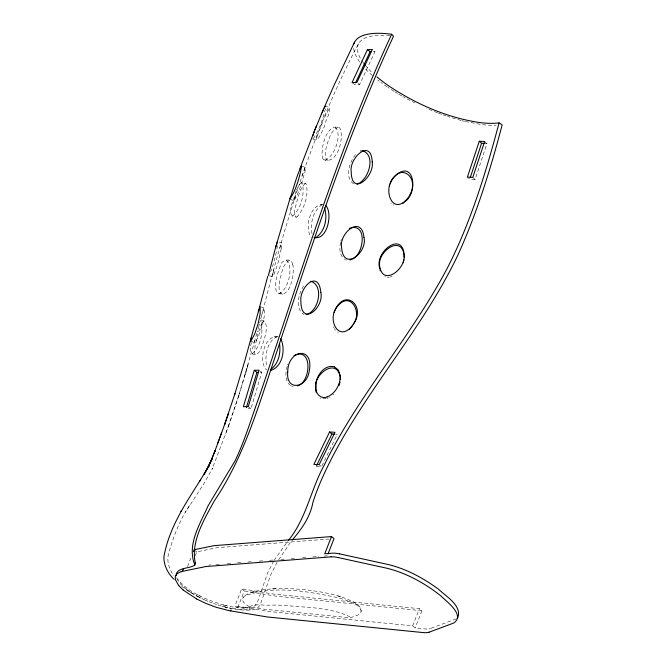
<?xml version="1.0" encoding="UTF-8"?>
<svg xmlns="http://www.w3.org/2000/svg" width="666" height="666" viewBox="0 0 666 666"><rect width="100%" height="100%" fill="white"/><g stroke="black" fill="none" stroke-linecap="round" stroke-linejoin="round"><path stroke-width="0.5" stroke-dasharray="3.33 2.5" d="M361.272 611.413C360.298 604.628 351.615 602.83 346.345 600.332A38.803 13.403 21.4 0 0 337.862 597.71C307.917 591.35 274.683 585.081 245.163 595.745A38.803 13.403 21.4 0 0 242.807 598.143C241.433 602.372 246.512 605.011 249.525 606.743L262.87 608.974A22.544 7.784 21.4 0 0 265.434 609.323L350.424 617.832L358.624 614.743A38.803 13.403 21.4 0 0 360.98 612.345C362.495 604.603 352.039 601.49 346.636 598.859C333.458 593.831 319.447 591.383 305.486 589.81C291.308 588.386 276.948 587.961 262.795 589.851C255.919 591.283 247.186 591.866 242.807 598.143M277.464 245.687L276.44 251.532M281.169 248.926L281.66 242.84L279.279 242.033M273.701 561.088L267.707 572.777L257.301 602.613L255.111 605.527L252.206 607.409L249.667 607.7L249.284 609.631L246.52 609.623A117.041 93.764 -39.1 0 1 239.91 609.332L231.626 608.341M281.16 248.976L277.705 264.152L273.959 274.467L272.577 276.765L268.406 275.383M251.665 342.574C247.078 351.348 254.812 361.097 260.581 349.625C262.712 343.756 272.594 320.379 260.165 319.846M276.307 252.256L273.701 262.795L270.637 271.603M256.868 333.333C246.87 364.61 274.667 305.802 260.156 306.976M340.534 242.432C339.385 247.86 339.394 254.62 343.773 258.666M325.433 108.791C322.752 119.147 319.447 129.795 313.195 138.578M389.876 35.822A69.647 24.051 21.4 0 0 374.092 35.723C368.24 36.48 361.388 38.203 358.4 43.848C313.569 128.621 285.781 220.255 262.379 312.77L261.488 316.184M259.74 322.835L260.123 321.353M273.093 272.702L272.369 276.723M273.127 272.577L273.901 269.597M245.854 607.817L245.296 607.442L267.424 611.338L412.645 625.882L415.168 627.946L424.85 628.92A18.09 6.244 21.4 0 0 430.536 628.488M258.833 326.29L259.432 324.017M261.422 316.408L260.789 318.798M258.058 329.162L258.724 326.715M317.124 136.164C314.369 148.143 324.6 127.031 324.558 125.683C324.658 120.804 335.123 106.91 325.632 106.277M260.406 371.187L261.738 372.211L250.982 408.708L248.11 408.666M254.945 340.251L238.595 396.112L225.208 435.281M257.276 331.926L257.575 330.86M279.82 247.985L281.651 242.84M245.13 374.767L248.376 363.678L241.875 385.581M262.379 312.77L264.019 308.624M238.595 396.112L242.191 384.507M295.188 196.045L294.081 200.849L296.928 195.579L300.666 186.314L304.92 172.019L305.453 167.591L301.373 165.834M287.196 366.3C285.389 372.327 284.865 380.161 289.71 384.965M484.623 141.525L486.929 143.565L475.116 179.445L469.738 179.121L467.424 177.081M238.919 395.063L231.959 416.292M340.842 241.042L341.392 239.344M228.596 425.94L232.292 415.284M301.773 176.199L305.253 167.474M317.133 136.155L323.51 119.938M228.946 424.933L212.163 469.08L212.596 468.123L203.721 483.941L185.389 512.246M358.4 43.848C355.919 49.184 358.4 55.22 361.305 59.84M187.554 566.433L190.826 558.083M195.188 555.685L196.686 551.864L216.925 547.702L328.854 539.035M249.667 607.7L244.971 608.091L237.745 607.617L234.956 605.993L241.7 588.794L273.551 594.072L419.38 608.682L421.903 610.747L415.168 627.946M237.745 607.617L244.297 590.917L241.7 588.794M412.645 625.882L419.38 608.682M296.07 191.075C295.596 197.344 283.658 216.284 296.328 217.158L297.011 216.933M296.462 190.11L298.418 186.014L300.865 182.817L305.994 183.616C309.157 194.572 304.504 208.425 297.094 216.908M324.533 117.499L329.595 107.617M287.695 364.768L288.087 363.844M352.714 83.084L354.728 84.624L359.59 84.515L375.008 51.59L372.327 49.542M321.919 465.8L337.337 434.374L335.714 434.315M261.913 323.043L258.192 333.05L255.086 345.912L254.587 352.838L254.928 354.004L256.002 354.728M269.747 273.584L269.98 273.118M261.988 322.893L264.002 320.771M277.098 562.295L270.704 574.808L260.298 604.645L258.108 607.558L255.203 609.44C245.238 611.113 235.09 609.565 225.408 607.067L229.695 607.991M189.502 505.586C179.537 520.104 173.476 536.771 168.598 553.571C166.45 561.247 169.239 569.338 173.751 575.591M278.638 559.798L290.909 541.733M274.142 560.297L287.995 540.925M303.621 285.922C298.593 293.698 294.497 308.525 303.971 314.477M249.525 606.743C255.777 603.155 263.878 605.894 270.871 605.078A280.994 204.604 -45.6 0 1 276.44 605.128A361.014 262.904 -45.6 0 1 283.55 605.319C305.744 607.675 330.178 606.893 350.366 617.066M355.527 154.595C349.375 162.196 344.264 177.572 353.954 184.116M332.85 395.013L333.716 394.114M329.479 397.502L330.136 397.086M456.06 618.947L430.544 628.488M322.219 204.712C312.995 210.514 309.832 223.826 312.088 234.116M392.091 276.365L390.176 277.014M327.197 398.543L328.163 398.135M305.403 183.458C299.642 188.095 298.668 196.686 296.278 203.338C295.771 207.526 292.549 214.152 296.328 217.158M252.156 353.804C260.889 346.137 263.944 330.927 260.714 319.996M292.491 216.25C301.04 208.699 305.103 193.673 302.164 182.709L301.565 182.551M254.479 591.475L252.148 592.149M326.24 398.776L321.72 398.734M292.749 264.577C291.625 256.701 280.378 259.931 280.02 266.875C277.123 274.683 274.042 283.599 276.473 291.916C289.852 302.023 295.005 272.985 292.757 264.593M289.602 260.389C282.65 263.719 281.768 273.351 279.828 280.003C279.404 284.54 277.281 292.049 282.426 294.305M208.658 565.151L210.756 564.843M278.879 293.798C288.611 289.868 294.089 266.467 286.055 259.882M323.176 159.374C337.562 165.926 344.53 137.263 339.876 128.03C326.79 121.054 319.205 151.007 323.168 159.365M338.161 127.181C330.794 130.211 328.721 139.577 326.415 146.512C325.741 150.916 323.276 158.541 328.563 160.747M325.025 160.24C334.632 156.968 343.123 133.275 334.615 126.673M278.263 336.746C263.961 334.282 257.892 362.362 266.75 370.055M277.297 336.546C266.725 341.034 264.319 356.843 266.9 367.074M323.485 204.545C309.74 204.096 304.529 227.764 311.022 237.346M215.967 564.443L221.12 564.044M227.297 563.569L232.451 563.17M237.604 562.77L242.757 562.37M247.91 561.971L253.063 561.571M259.249 561.097L264.402 560.697M269.555 560.297L274.708 559.898M280.894 559.423L286.047 559.024M291.2 558.624L296.353 558.233M302.53 557.75L307.684 557.35M312.837 556.951L319.022 556.476M324.175 556.077L327.264 555.835M275.666 588.736L271.919 588.935M244.971 608.091L235.339 607.459L225.516 605.502M387.337 277.289L389.177 277.239M245.92 607.542L234.956 605.993M373.26 51.582L375.008 51.59M260.148 372.202L261.738 372.211M485.131 143.498L486.929 143.565M316.192 466.45L321.495 466.7L319.164 464.652M421.903 610.747L276.157 596.153L244.297 590.917M293.082 386.513L291.866 386.18M249.284 609.631L251.065 609.914M230.777 608.191L231.493 608.316M229.87 608.025L230.602 608.158M321.611 204.728L320.404 204.479M274.217 336.48L276.498 337.387M465.384 121.545L481.876 124.592A73.859 25.508 21.4 0 0 496.12 125.374M176.482 577.68C187.712 592.657 206.893 600.024 224.392 605.219M225.15 606.992L221.137 605.943M461.888 120.671L464.51 121.329M223.426 604.978L226.656 605.785M227.63 607.617L223.143 606.493M461.014 120.446L447.519 116.417M393.673 205.103L392.998 204.712M221.02 605.91L216.791 604.611M337.962 595.92L341.017 596.869M312.479 138.853L316.442 140.193M216.675 604.57L212.379 603.071M442.948 114.843L446.611 116.1M438.37 113.162L442.033 114.51M291.167 385.914L290.368 385.406M345.571 259.715L346.52 260.073M212.254 603.021L208.05 601.365M437.454 112.804L426.49 108.317M290.201 199.209L294.081 200.849M250.866 341.167L254.737 342.824M207.942 601.323L205.977 600.474M203.788 599.492L205.827 600.407M320.146 398.002L320.846 398.335M201.74 598.526L203.654 599.433M384.856 276.59L385.481 276.889M197.794 596.511L201.656 598.484M412.212 101.59L414.843 102.905M197.303 594.538L198.401 595.113M199.425 595.645L200.341 596.128M181.61 586.313L189.027 591.541L197.644 596.428L192.033 593.156M199.625 597.469L195.504 595.304M407.043 98.884L411.338 101.149M402.83 96.57L405.353 97.96M337.645 331.976L338.403 332.401M398.726 94.197L402.006 96.095M394.73 91.783L397.927 93.715M393.964 91.292L390.867 89.336A107.084 36.98 21.4 0 1 387.887 87.354M191.242 592.648L191.858 593.04M190.343 592.066L189.735 591.649M190.476 592.157L191.084 592.549M189.594 591.55L188.303 590.65M344.289 259.024L344.955 259.482M188.162 590.551L187.071 589.76M358.25 83.491L359.59 84.515M248.301 406.651L250.982 408.708M186.796 589.552L180.694 584.157L177.231 579.428M194.097 549.733L196.686 551.864M472.802 177.397L475.116 179.445M390.809 202.947L391.292 203.405M365.051 65.06L369.214 69.722A103.122 35.606 21.4 0 0 372.877 73.302M334.365 328.721L335.498 330.294M361.746 60.564L363.286 62.787M359.582 62.088L354.578 53.188L353.396 47.303M333.483 326.848L333.907 327.764M387.154 86.855A107.084 36.98 21.4 0 1 380.819 82.343M379.32 81.21A107.084 36.98 21.4 0 1 377.697 79.953M372.361 75.541A107.084 36.98 21.4 0 1 363.486 66.866"/><path stroke-width="1" d="M379.612 265.118C377.747 251.923 401.065 234.249 404.104 254.936M404.112 255.727C405.711 268.939 382.667 287.046 379.62 265.967M315.942 383.025L315.925 390.584M315.734 387.063C313.994 373.926 336.921 357.209 340.251 377.289M340.209 377.963C339.543 385.897 334.723 393.956 327.139 396.969M403.596 260.889L403.862 259.748M316.009 382.742C317.432 374.417 324.817 364.535 334.24 366.775M251.165 338.17L250.866 341.167L254.737 333.932L258.075 323.901L260.148 313.811L260.156 306.976L258.325 311.713L244.755 361.014L234.64 394.647M322.119 112.296L334.432 84.474L354.487 42.266C357.65 36.314 364.901 34.499 371.079 33.691A73.859 25.508 21.4 0 1 391.666 34.257L393.506 36.255C340.567 150.058 304.179 270.363 264.385 389.119C251.465 427.947 237.346 467.024 214.169 501.082C204.304 519.413 190.501 541.6 195.363 563.153L194.855 564.976C189.777 569.03 176.415 566.999 176.074 575.649M275.616 247.411L268.406 275.383M376.964 76.915A103.122 35.606 21.4 0 0 389.76 86.572C416.916 104.487 447.652 117.849 479.978 122.586A69.647 24.051 21.4 0 0 499.092 122.869C486.072 171.811 471.27 220.746 448.376 266.084C429.778 301.806 406.576 334.823 383.774 367.932C362.337 399.084 341.067 430.577 324.475 464.652C310.872 489.085 306.502 518.215 288.586 540.168M267.782 276.199L258.325 311.713M312.928 135.673L313.436 133.999M254.262 370.304L243.356 406.685L248.301 406.651L259.066 370.163L254.262 370.304L256.943 372.369L257.992 372.277M256.943 372.369L246.387 407.625M290.676 196.295L275.624 247.394L277.422 241.716M234.99 393.514L224.65 424.45L228.371 413.728M479.279 141.234L467.424 177.081L472.802 177.397L484.623 141.525L479.279 141.234L481.585 143.273L484.232 143.473M481.585 143.273L470.321 177.422M389.319 185.872L389.785 184.49M403.13 262.72L403.288 262.246M225.025 423.376L214.677 451.715L215.076 450.657L208.158 467.457L212.329 458.208L204.112 474.342L209.199 465.434L199.825 481.035M299.808 168.939L316.308 126.107M313.794 132.992L314.552 130.911M217.949 442.873L221.653 432.725M196.661 598.984L205.919 603.438L216.35 607.342L228.871 610.58L230.594 610.889L230.96 610.048M314.835 130.145L321.503 113.869M211.43 460.273L215.076 450.657M353.871 43.839L354.487 42.266M181.21 571.653L182.434 571.353L183.433 568.806M193.365 551.59L194.097 549.733L214.069 545.654L331.485 536.571L334.007 538.636L328.013 553.929M230.627 610.889L267.357 616.974L423.401 632.6A18.09 6.244 21.4 0 0 429.095 632.167M331.485 536.571L324.75 553.771L332.517 553.171A18.09 6.244 21.4 0 1 339.593 553.879M321.503 113.861L323.276 110.015M391.666 34.257C337.113 151.373 300.366 275.441 258.941 397.502C251.149 418.748 244.822 440.651 234.973 461.072C225.974 475.924 217.024 490.8 208.142 505.719C200.191 523.792 186.513 544.813 194.855 564.976M353.771 323.426C362.187 312.004 350.274 290.95 337.937 305.836M334.124 312.362C343.706 286.505 366.974 305.652 353.163 324.475M355.519 82.867L370.105 51.665L371.628 51.607M390.301 183.35C399.991 160.747 420.562 177.78 409.34 195.671M316.608 465.559L331.909 434.007L334.349 434.215M367.424 49.617L352.048 82.567L356.909 82.467L372.327 49.542L367.424 49.617L370.105 51.665M329.587 431.959L313.869 464.402L319.164 464.652L335.015 432.326L329.587 431.959L331.909 434.007M324.192 108.167L324.6 107.376M200.441 480.036C185.273 503.837 168.998 528.146 163.961 556.46C163.495 565.001 167.807 573.243 173.801 579.12M324.817 107.018L325.416 106.244M337.287 306.543C326.257 319.713 339.269 344.172 353.305 324.375M180.911 511.555L181.502 510.581M408.816 196.736C392.715 218.648 381.418 188.611 394.588 176.448C413.919 157.842 418.656 192.283 404.995 201.615M352.481 325.632L349.334 329.37M292.133 540.168C301.54 529.162 310.198 517.157 312.862 502.589C317.757 486.971 324.683 472.077 332.093 457.517C347.96 426.914 367.307 398.31 386.829 369.955C412.321 332.95 438.361 295.995 457.783 255.328C476.814 213.453 490.526 169.331 502.147 124.892L499.092 122.869M457.808 617.623C462.304 605.627 445.646 596.153 438.395 589.127C423.318 578.08 406.468 568.914 388.203 564.518L339.593 553.871M457.742 617.698L457.209 618.198M177.347 573.451L181.269 571.636M294.056 355.577C312.953 346.403 311.022 382.292 297.477 385.905M402.897 203.388L404.112 202.397M177.414 573.401L175.374 576.032L175.275 579.52M270.696 369.505C278.671 363.811 281.01 352.564 279.454 343.34M349.334 228.363C367.998 221.753 364.144 255.061 351.74 259.39M194.797 563.469L195.363 563.153M314.76 238.087C324.9 232.759 327.897 218.132 324.525 207.859M360.606 150.941L361.114 150.757M357.076 184.166C368.623 180.32 376.631 154.787 362.229 150.633M349.95 260.023L350.899 259.69M429.104 632.176L453.629 623.068C465.767 615.168 445.995 601.073 440.334 595.454C424.483 583.083 406.393 572.993 386.755 568.206L338.153 557.559M327.073 396.986C321.112 399.483 315.542 393.673 315.692 387.862M182.434 571.353L205.877 566.541L331.077 556.859M270.954 370.338C282.792 366.583 285.814 348.909 280.677 338.736M306.085 314.643C318.623 311.805 324.417 285.597 310.781 281.227M334.357 366.833L338.353 370.005L340.193 375.707M196.62 598.959L183.275 590.093M325.607 205.336C333.158 212.937 327.356 240.901 314.102 237.412M183.258 590.076L178.721 585.605M178.746 585.63L175.241 579.403M363.869 63.545L365.051 65.06M316.4 392.699L316.017 391.183M379.97 269.78L380.294 270.846M379.811 268.714C373.718 251.515 404.52 229.154 404.129 257.284M340.193 375.774L340.276 379.545M339.993 381.901A21.454 18.049 -12.1 0 1 339.652 383.508M339.419 384.307A21.454 18.049 -12.1 0 1 339.027 385.414M331.06 556.851A18.09 6.244 21.4 0 1 338.153 557.559M363.994 237.562C367.765 252.331 343.523 271.87 341.666 248.018C338.395 233.683 361.53 213.669 363.994 237.562M320.862 292.565C324.151 307.842 301.215 327.222 300.907 301.623C298.951 287.595 318.639 268.406 320.862 292.565M290.085 198.643C295.404 191.467 300.041 176.582 301.573 165.951C296.545 175.641 293.723 187.854 290.093 198.626M287.712 371.886C285.756 391.716 306.934 388.111 309.207 371.237C314.36 345.554 287.829 349.242 287.712 371.886M372.211 161.996C374.667 176.099 351.623 197.652 351.207 171.711C348.976 157.867 371.312 137.537 372.211 161.996"/></g></svg>
